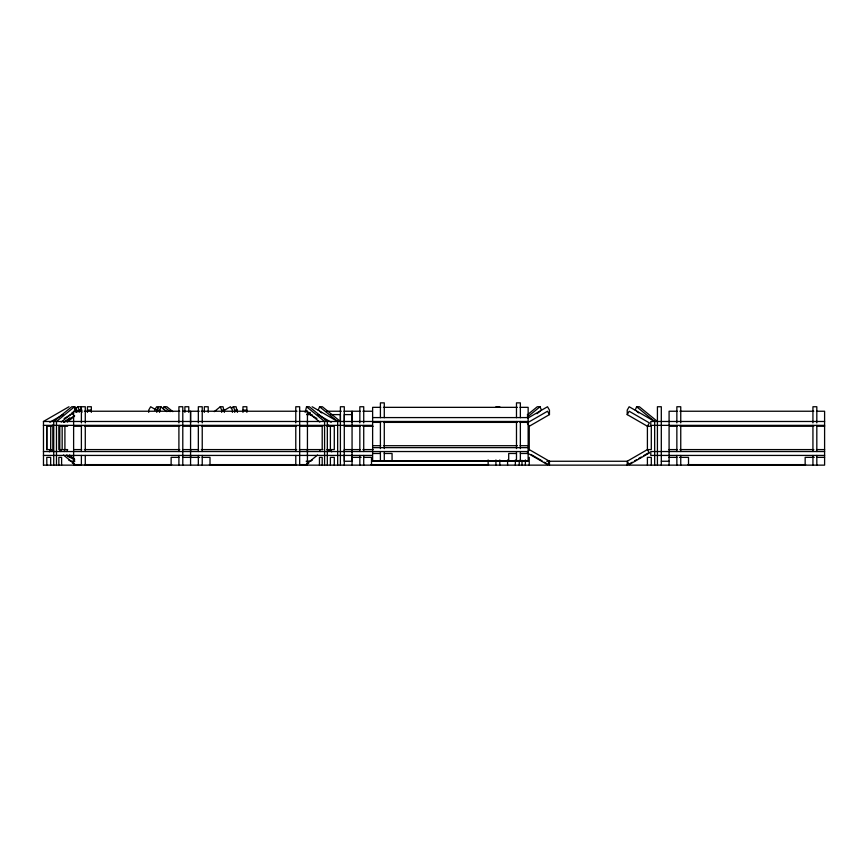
<?xml version="1.0" encoding="UTF-8"?>
<svg xmlns="http://www.w3.org/2000/svg" width="868" height="868" viewBox="0 0 868 868"><rect width="100%" height="100%" fill="white"/><g stroke="black" fill="none" stroke-linecap="round" stroke-linejoin="round"><path stroke-width="1.3" d="M190.548 451.837L190.548 449.591M190.548 422.9L190.569 411.237L190.569 425.363M299.384 464.619L307.446 464.619L307.446 461.255M307.435 451.837L307.446 426.264M307.435 422.9L307.446 411.237L299.319 411.237M344.303 454.778L344.292 461.255L352.061 461.255L352.072 454.778M344.303 452.185L344.303 449.591L360.177 449.591M352.072 452.185L352.082 449.591M352.072 422.38L352.061 411.237L352.061 425.363M60.814 451.534L61.606 449.591L58.85 449.591L58.85 426.264L61.606 426.264M64.113 451.534L64.905 449.591L64.905 426.264M66.869 451.534L67.661 449.591L62.16 449.591L62.16 426.264L67.661 426.264M72.348 463.197L73.14 461.255M156.739 412.354L158.106 406.745L160.862 406.745L166.873 411.649M159.484 412.354L160.862 406.745M163.173 408.991L164.095 406.745L166.84 406.745L172.851 411.649M327.334 465.139L327.334 421.479L309.29 406.745L306.545 406.745L305.167 412.354M308.834 412.354L307.912 414.6L307.912 412.354M318.241 410.108L319.608 406.745L322.364 406.745L340.397 421.479M635.257 410.108L636.624 406.745L639.38 406.745L657.423 421.479M49.357 451.837L50.659 449.591L50.735 426.264L46.764 426.264L46.764 449.591L50.735 449.591L54.098 451.534M154.678 410.108L156.62 406.745L158.942 408.079M529.252 449.591L527.31 452.955L547.513 464.619L549.455 461.255L529.252 449.591L529.252 426.264L527.31 422.9L547.513 411.237L549.455 414.6L529.252 426.264M627.217 465.139L627.217 461.255L647.409 449.591L651.304 449.591L651.304 426.264L647.409 426.264L627.217 414.6L629.159 411.237L649.362 422.9L647.409 426.264L647.409 449.591L649.362 452.955L629.159 464.619L627.217 461.255L546.775 461.255M75.885 412.354L74.518 406.745L56.474 421.479L56.474 465.139M74.811 409.197L77.816 406.745L80.572 406.745L81.939 412.354M61.248 422.065L74.518 411.237M64.558 422.065L69.657 417.899M67.303 422.065L74.442 416.228M214.255 411.649L220.266 406.745L223.022 406.745L224.389 412.354M231.333 408.383L233.34 406.745L236.085 406.745L237.463 412.354M306.361 464.174L317.579 455.006M527.267 414.926L537.292 406.745L540.037 406.745L541.415 410.108M527.006 417.378L540.037 406.745M536.977 413.732L540.037 411.237M68.995 406.745L43.411 421.479L372.394 421.479M49.834 422.249L63.31 414.47M52.981 424.973L50.735 426.264M64.123 418.484L70.861 414.6M63.451 422.38L74.67 415.891M224.693 410.087L230.487 406.745L232.44 410.108L232.44 412.354M310.191 461.255L312.437 459.964M327.03 451.534L330.393 449.591L330.393 426.264L328.147 424.973M527.798 418.126L547.513 406.745L549.455 410.108L549.455 414.6M630.016 463.523L632.262 462.232M634.508 460.93L636.754 459.639M639 458.337L641.246 457.045M643.481 455.743L649.101 452.51M74.518 406.745L71.762 406.745L53.729 421.479L53.729 465.139M495.921 406.745L499.805 406.745M380.737 407.342L372.622 407.342L372.622 461.255L528.145 461.255L528.145 407.342L520.03 407.342M383.45 407.342L517.328 407.342M77.816 406.745L79.194 410.108L81.939 410.108M87.44 410.108L91.335 410.108M156.739 410.108L159.484 410.108M220.266 406.745L221.644 410.108L224.389 410.108M233.34 406.745L234.707 410.108L237.463 410.108M242.964 410.108L246.848 410.108M81.679 411.237L73.617 411.237L73.617 425.363M84.37 411.237L179.806 411.237M182.497 411.237L199.249 411.237M201.311 411.237L296.986 411.237M326.368 411.237L341.319 411.237M343.956 411.237L360.177 411.237M362.878 411.237L372.35 411.237M677.192 411.237L669.087 411.237L669.087 425.363M679.904 411.237L813.783 411.237M816.484 411.237L824.6 411.237L824.6 465.139L43.411 465.139M306.675 414.6L312.068 414.6M330.958 414.6L340.397 414.6L340.408 421.078M352.061 414.6L344.292 414.6L344.303 422.38M372.622 417.584L528.145 417.584M372.622 421.479L528.145 421.479M824.6 421.479L650.783 421.479L650.783 425.363L824.6 425.363M372.622 422.38L380.737 422.38M383.45 422.38L517.393 422.38M520.03 422.38L528.145 422.38M43.4 425.363L372.394 425.363M81.679 426.264L73.617 426.264L73.617 464.619L81.679 464.619M84.37 426.264L179.806 426.264M182.497 426.264L198.62 426.264M201.311 426.264L296.693 426.264M299.341 426.264L322.874 426.264M326.911 426.264L334.288 426.264L334.288 449.591L326.911 449.591M344.292 426.264L360.177 426.264M362.878 426.264L373.142 426.264M677.192 426.264L669.087 426.264L669.087 465.139M679.904 426.264L813.848 426.264M816.484 426.264L824.6 426.264M372.622 445.707L380.737 445.707M383.45 445.707L517.393 445.707M520.03 445.707L528.145 445.707M372.622 447.649L528.145 447.649M73.617 449.591L81.679 449.591M84.37 449.591L179.806 449.591M182.497 449.591L198.62 449.591M201.311 449.591L296.693 449.591M299.341 449.591L322.885 449.591M362.878 449.591L373.142 449.591M669.087 449.591L677.192 449.591M679.904 449.591L813.848 449.591M816.484 449.591L824.6 449.591M43.4 451.534L372.394 451.534M372.622 451.534L528.145 451.534M824.6 451.534L650.783 451.534L650.783 455.429L824.6 455.429M372.622 453.476L380.401 453.476M384.285 453.476L392.065 453.476L392.065 461.255M516.482 453.476L508.702 453.476L508.702 461.255M520.366 453.476L528.145 453.476M43.4 455.429L372.394 455.429M178.906 457.371L171.126 457.371L171.126 465.139M182.79 457.371L199.64 457.371M202.233 457.371L210.002 457.371L210.002 465.139M352.061 457.371L361.131 457.371M363.725 457.371L371.504 457.371L371.504 465.139M669.087 457.371L676.856 457.371M679.449 457.371L688.519 457.371L688.519 465.139M814.227 457.371L805.157 457.371L805.157 465.139M816.821 457.371L824.6 457.371M372.622 460.734L528.145 460.734M74.822 461.255L70.861 461.255L68.605 459.964M306.176 461.255L310.722 461.255M661.308 461.255L669.087 461.255M84.37 464.619L171.745 464.619M209.372 464.619L296.693 464.619M370.994 464.619L488.651 464.619M688.009 464.619L805.667 464.619M654.667 465.139L654.667 421.479L629.159 406.745L627.217 410.108L627.217 414.6M530.934 454.452L542.153 460.93M544.399 462.232L546.645 463.523M312.133 406.745L337.652 421.479L337.652 465.139M317.753 414.47L331.218 422.249M316.929 418.484L310.191 414.6L310.191 412.354M157.596 410.759L150.641 406.745L148.699 410.108L148.699 412.354M66.814 455.429L74.67 459.964M636.624 406.745L654.667 421.479M636.624 411.237L638.674 412.897M319.608 406.745L337.652 421.479M319.608 411.237L321.648 412.897M306.545 406.745L324.578 421.479L324.578 465.139M306.545 411.237L319.804 422.065M164.095 406.745L170.106 411.649M69.527 455.006L74.626 459.172M66.782 455.006L69.841 457.512M63.472 455.006L74.702 464.174M330.393 449.591L331.695 451.837M74.973 406.745L76.916 410.108L76.916 412.354M319.457 449.591L320.249 451.534M307.912 461.255L308.715 463.197M72.228 412.354L73.14 414.6L73.14 412.354M307.446 411.237L307.446 414.6M307.435 449.591L307.435 452.185M307.435 454.778L307.446 464.619M190.548 455.548L190.559 458.141M816.821 422.9L816.821 406.745L812.936 406.745L812.936 422.9M816.821 425.363L816.821 451.534M816.821 455.429L816.821 465.139M812.936 425.363L812.936 451.534M812.936 455.429L812.936 465.139M680.751 422.9L680.751 406.745L676.856 406.745L676.856 422.9M680.751 425.363L680.751 451.534M680.751 455.429L680.751 465.139M676.856 425.363L676.856 451.534M676.856 455.429L676.856 465.139M661.308 465.139L661.308 406.745L657.423 406.745L657.423 465.139M651.304 465.139L651.304 457.371L647.409 457.371L647.409 465.139M549.455 461.255L549.455 465.139M529.252 457.371L529.252 465.139M525.368 459.964L525.368 465.139M521.994 460.279L521.994 465.139M520.366 417.714L520.366 402.861L516.482 402.861L516.482 417.714M520.366 421.479L520.366 448.615M520.366 451.534L520.366 461.255M519.248 460.279L519.248 465.139M516.482 421.479L516.482 448.615M516.482 451.534L516.482 461.255M515.353 459.964L515.353 465.139M507.585 459.964L507.585 465.139M499.805 459.964L499.805 465.139M495.921 459.964L495.921 465.139M488.141 459.964L488.141 465.139M384.285 417.714L384.285 402.861L380.401 402.861L380.401 417.714M384.285 421.479L384.285 448.615M384.285 451.534L384.285 461.255M380.401 421.479L380.401 448.615M380.401 451.534L380.401 461.255M363.725 422.9L363.725 406.745L359.84 406.745L359.84 422.9M363.725 425.363L363.725 451.534M363.725 455.429L363.725 465.139M359.84 425.363L359.84 451.534M359.84 455.429L359.84 465.139M352.061 426.264L352.061 465.139M344.292 465.139L344.292 406.745L340.397 406.745L340.397 465.139M334.288 465.139L334.288 457.371L330.393 457.371L330.393 465.139M322.202 426.264L322.202 449.591M322.202 465.139L322.202 457.371L319.457 457.371L319.457 465.139M307.446 421.479L307.446 425.363M307.446 451.534L307.446 455.429M299.666 465.139L299.666 406.745L295.782 406.745L295.782 422.9M295.782 425.363L295.782 451.534M295.782 455.429L295.782 465.139M246.848 412.354L246.848 406.745L242.964 406.745L242.964 412.354M234.707 410.108L234.707 412.354M221.644 410.108L221.644 412.354M208.212 412.354L208.212 406.745L204.327 406.745L204.327 412.354M202.233 422.9L202.233 406.745L198.338 406.745L198.338 422.9M202.233 425.363L202.233 451.534M202.233 455.429L202.233 465.139M198.338 425.363L198.338 451.534M198.338 455.429L198.338 465.139M190.569 426.264L190.569 465.139M188.768 412.354L188.768 406.745L184.884 406.745L184.884 412.354M182.79 465.139L182.79 406.745L178.906 406.745L178.906 422.9M178.906 425.363L178.906 451.534M178.906 455.429L178.906 465.139M91.335 412.354L91.335 406.745L87.44 406.745L87.44 412.354M85.281 422.9L85.281 406.745L81.386 406.745L81.386 422.9M85.281 425.363L85.281 451.534M85.281 455.429L85.281 465.139M81.386 425.363L81.386 451.534M81.386 455.429L81.386 465.139M79.194 410.108L79.194 412.354M61.606 465.139L61.606 457.371L58.85 457.371L58.85 465.139M59.783 425.363L59.783 450.232M52.829 426.264L52.829 449.591M50.659 465.139L50.659 457.371L46.774 457.371L46.85 465.139M46.774 426.264L46.774 449.591M43.476 421.479L43.476 465.139"/></g></svg>
